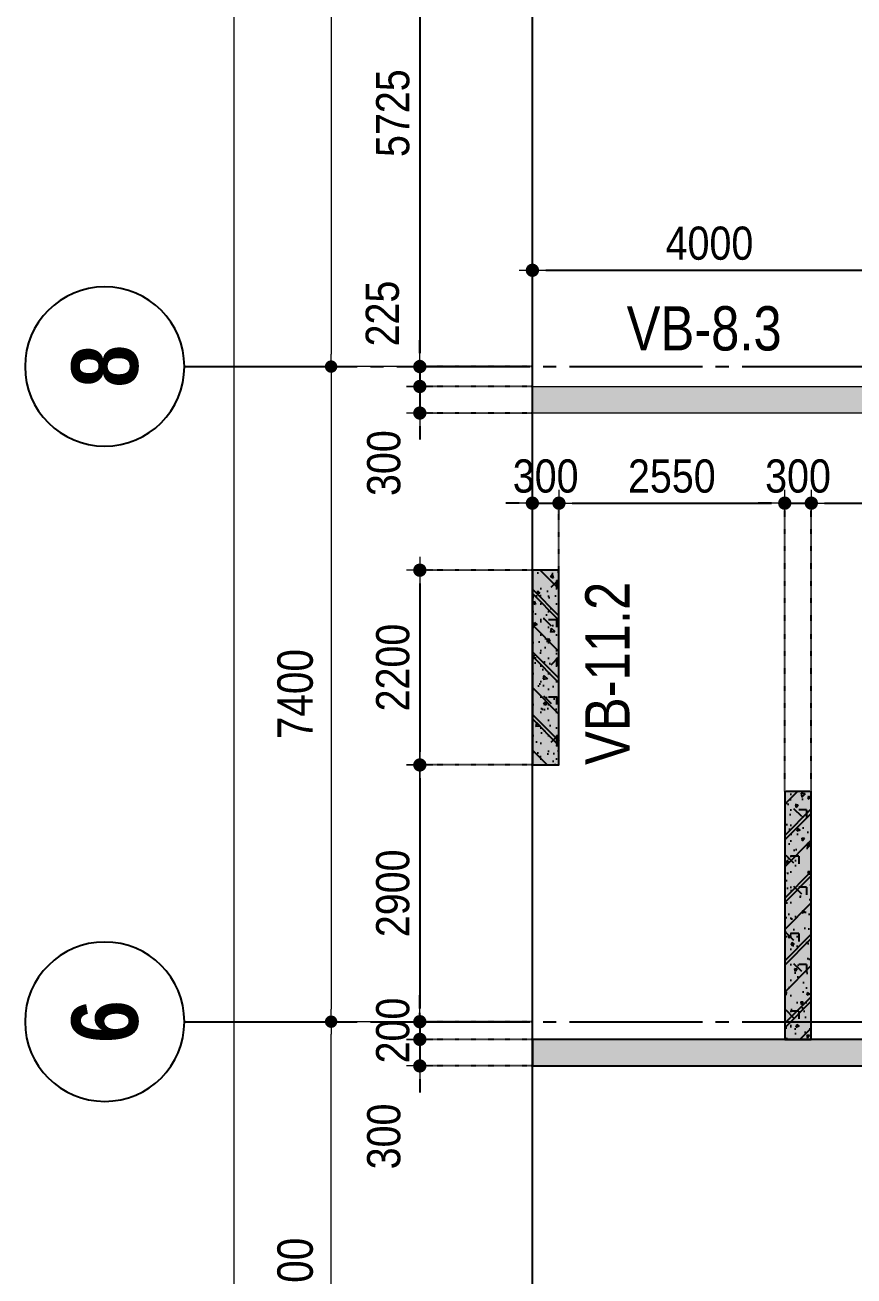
# Model space of a CAD drawing. Header units: millimetres. Extents: x -3973692 to -2843767, y 592734 to 838475.
# Drawn here: x -3077375 to -3068013, y 697358 to 711489 of the extents above; entities that cross this region are included whole.
import ezdxf
from ezdxf.enums import TextEntityAlignment as Align

# ---------------------------------------------------------------- set-up
doc = ezdxf.new("R2010")
doc.units = ezdxf.units.MM
doc.header["$MEASUREMENT"] = 0
doc.header["$PDMODE"] = 3
doc.header["$PDSIZE"] = -20
for name, pattern in [('CHG_XX_Luoi truc-Block B$0$MB_Luoi truc-150-TWB$0$Center101', [13, 10, -1, 1, -1]), ('DIVIDE2', [15.87499999999999, 6.349999999999998, -3.174999999999998, 0, -3.174999999999998, 0, -3.174999999999998]), ('HIDDEN5', [2.8375, 1.25, -1.5875])]:
    doc.linetypes.add(name, pattern=pattern)
doc.layers.get('0').update_dxf_attribs({"lineweight": 9})
doc.layers.get('Defpoints').update_dxf_attribs({"color": 10, "lineweight": 0})
for name, color, linetype, lineweight in [("'S_General_Dim_1", 1, 'Continuous', 18), ("'S_General_Divide_3 Intermediate", 3, 'DIVIDE2', 40), ('CHG_XX_Cot_Block B-T4-7$0$Ap0302_PC', 150, 'Continuous', 9), ('CHG_XX_Cot_Block B-T4-7$0$DBAO', 3, 'Continuous', 13), ('CHG_XX_Luoi truc-Block B$0$Dim 200', 1, 'Continuous', 5), ('TEXT', 7, 'Continuous', 15)]:
    doc.layers.add(name, color=color, linetype=linetype, lineweight=lineweight)
for name, color, linetype in [('CHG_XX_Cot_Block B-T4-7$0$mb_cot tang 4-8 twb$0$Concrete Hatch', 218, 'Continuous'), ('CHG_XX_Cot_Block B-T4-7$0$mb_cot tang 4-8 twb$0$Concrete Line', 6, 'Continuous'), ('CHG_XX_Cot_Block B-T4-7$0$mb_cot tang 4-8 twb$0$Concrete Solid', 216, 'Continuous'), ('CHG_XX_Cot_Block B-T4-7$0$mb_cot tang 9-13 twb$0$Concrete Hatch', 218, 'Continuous'), ('CHG_XX_Cot_Block B-T4-7$0$mb_cot tang 9-13 twb$0$Concrete Line', 6, 'Continuous'), ('CHG_XX_Cot_Block B-T4-7$0$mb_cot tang 9-13 twb$0$Concrete Solid', 216, 'Continuous'), ('CHG_XX_Luoi truc-Block B$0$MB_Luoi truc-150-TWB$0$Grid', 34, 'Continuous'), ('CHG_XX_Luoi truc-Block B$0$MB_Luoi truc-150-TWB$0$Grid Line', 251, 'CHG_XX_Luoi truc-Block B$0$MB_Luoi truc-150-TWB$0$Center101'), ('dim', 1, 'Continuous')]:
    doc.layers.add(name, color=color, linetype=linetype)
doc.styles.add('arial', font='arial.ttf', dxfattribs={"width": 0.85})
doc.styles.add('CHG_XX_Luoi truc-Block B$0$MB_Luoi truc-150-TWB$0$Grid A-F$0$VNI-HelveCB', font='')
doc.styles.add('CHG_XX_Luoi truc-Block B$0$Star-HelCon', font='')
doc.styles.add('TTP-HelCon', font='')
doc.styles.get('CHG_XX_Luoi truc-Block B$0$MB_Luoi truc-150-TWB$0$Grid A-F$0$VNI-HelveCB').set_extended_font_data('VNI-Helve-Condense', bold=True)
doc.styles.get('CHG_XX_Luoi truc-Block B$0$Star-HelCon').set_extended_font_data('VNI-Helve-Condense')
doc.styles.get('TTP-HelCon').set_extended_font_data('VNI-Helve-Condense')
doc.dimstyles.new('150', dxfattribs={"dimscale": 150, "dimtxt": 2.5, "dimasz": 1, "dimexe": 0, "dimexo": 0, "dimgap": 0.75, "dimtad": 1, "dimdec": 0, "dimzin": 9, "dimdsep": 46, "dimtxsty": 'arial', "dimblk1": 'DIMDOT', "dimblk2": 'DIMDOT', "dimsah": 1, "dimcen": 2, "dimdle": 3, "dimclre": 8, "dimclrt": 2, "dimadec": 0, "dimazin": 0, "dimtfac": 1, "dimtdec": 0, "dimtix": 1, "dimtmove": 2, "dimatfit": 3, "dimldrblk": 'DIMPIJL', "dimfxl": 1, "dimtvp": 1.8, "dimtolj": 1, "dimtzin": 0, "dimarcsym": 0})
doc.dimstyles.new('CHG_XX_Luoi truc-Block B$0$Dim 200', dxfattribs={"dimscale": 200, "dimtxt": 2, "dimasz": 0.7, "dimexe": 1, "dimexo": 1, "dimgap": 1, "dimtad": 1, "dimdec": 0, "dimzin": 12, "dimdsep": 46, "dimtxsty": 'CHG_XX_Luoi truc-Block B$0$Star-HelCon', "dimblk": 'CHG_XX_Luoi truc-Block B$0$_Dot', "dimcen": 1, "dimclrd": 256, "dimclre": 256, "dimclrt": 3, "dimadec": 0, "dimazin": 0, "dimtfac": 1, "dimtdec": 0, "dimtix": 1, "dimtmove": 2, "dimatfit": 3, "dimldrblk": 'CHG_XX_Luoi truc-Block B$0$HTT Arrow 30', "dimfxl": 1, "dimtolj": 1, "dimtzin": 0, "dimarcsym": 0})

# ---------------------------------------------------------------- blocks, each defined once
blk = doc.blocks.new('*U3043')
at = {"layer": 'CHG_XX_Luoi truc-Block B$0$MB_Luoi truc-150-TWB$0$Grid', "lineweight": -2}
blk.add_line((0, -3), (0, 0), dxfattribs=at)
blk.add_circle((0, -9), 6, dxfattribs=at)
at = {"layer": 'CHG_XX_Luoi truc-Block B$0$MB_Luoi truc-150-TWB$0$Grid Line'}
blk.add_line((0, 0), (0, 189), dxfattribs=at)
at = {"layer": 'CHG_XX_Luoi truc-Block B$0$MB_Luoi truc-150-TWB$0$Grid', "lineweight": -2, "style": 'CHG_XX_Luoi truc-Block B$0$MB_Luoi truc-150-TWB$0$Grid A-F$0$VNI-HelveCB'}
for tag, p in [('GRIDSUB', (0, 198)), ('GRID', (0, -9))]:
    blk.add_attdef(tag, text='', height=5, dxfattribs=at).set_placement(p, align=Align.MIDDLE)
blk = doc.blocks.new('CHG_XX_Luoi truc-Block B$0$_Dot')
at = {"color": 0, "linetype": 'ByBlock', "lineweight": -2}
blk.add_line((-0.5, 0), (-1, 0), dxfattribs=at)
at = {"color": 0, "linetype": 'ByBlock', "const_width": 0.5}
blk.add_lwpolyline([(-0.25, 0, 1), (0.25, 0, 1)], format="xyb", close=True, dxfattribs=at)
blk = doc.blocks.new('*D3056')
at = {"layer": 'CHG_XX_Luoi truc-Block B$0$Dim 200', "lineweight": -2, "transparency": 16777216}
for p, q in [((8025584.807259982, 1080348.634998515), (8023615.11232847, 1080348.634998515)), ((8023815.11232847, 1080208.634998515), (8023815.11232847, 1071388.634998515)), ((8025464.087942476, 1071248.634998515), (8023615.11232847, 1071248.634998515))]:
    blk.add_line(p, q, dxfattribs=at)
at = {"layer": 'Defpoints', "color": 0, "transparency": 16777216}
for p in [(8025784.807259982, 1080348.634998515), (8023815.11232847, 1071248.634998515), (8025664.087942476, 1071248.634998515)]:
    blk.add_point(p, dxfattribs=at)
at = {"layer": 'CHG_XX_Luoi truc-Block B$0$Dim 200', "lineweight": -2, "transparency": 16777216, "xscale": 140, "yscale": 140, "zscale": 140}
for p, rotation in [((8023815.11232847, 1080348.634998515), 90), ((8023815.11232847, 1071248.634998515), 270)]:
    blk.add_blockref('CHG_XX_Luoi truc-Block B$0$_Dot', p, dxfattribs=dict(at, rotation=rotation))
at = {"layer": 'CHG_XX_Luoi truc-Block B$0$Dim 200', "color": 3, "transparency": 16777216, "insert": (8023410.845661803, 1075798.634998517), "char_height": 400, "attachment_point": 5, "rotation": 90, "style": 'CHG_XX_Luoi truc-Block B$0$Star-HelCon'}
blk.add_mtext('\\A1;9100', dxfattribs=at)
blk = doc.blocks.new('CHG_XX_Luoi truc-Block B$0$HTT Arrow 30')
blk.add_hatch(color=256).paths.add_polyline_path([(-2.5, 0.3750000000000002), (-2.5, -0.3749999999999998), (0, 0)])
at = {"color": 0, "linetype": 'ByBlock', "lineweight": -2}
for p, q in [((0, 0), (-2.5, 0.3750000000000002)), ((-2.5, -0.3749999999999998), (-2.5, 0.3750000000000002)), ((0, 0), (-2.5, -0.3749999999999998))]:
    blk.add_line(p, q, dxfattribs=at)
blk = doc.blocks.new('*D3057')
at = {"layer": 'CHG_XX_Luoi truc-Block B$0$Dim 200', "lineweight": -2, "transparency": 16777216}
for p, q in [((8025464.087942476, 1071248.634998515), (8023615.11232847, 1071248.634998515)), ((8023815.11232847, 1071108.634998515), (8023815.11232847, 1063988.634998515)), ((8025464.087942476, 1063848.634998515), (8023615.11232847, 1063848.634998515))]:
    blk.add_line(p, q, dxfattribs=at)
at = {"layer": 'Defpoints', "color": 0, "transparency": 16777216}
for p in [(8025664.087942476, 1071248.634998515), (8023815.11232847, 1063848.634998515), (8025664.087942476, 1063848.634998515)]:
    blk.add_point(p, dxfattribs=at)
at = {"layer": 'CHG_XX_Luoi truc-Block B$0$Dim 200', "lineweight": -2, "transparency": 16777216, "xscale": 140, "yscale": 140, "zscale": 140}
for p, rotation in [((8023815.11232847, 1071248.634998515), 90), ((8023815.11232847, 1063848.634998515), 270)]:
    blk.add_blockref('CHG_XX_Luoi truc-Block B$0$_Dot', p, dxfattribs=dict(at, rotation=rotation))
at = {"layer": 'CHG_XX_Luoi truc-Block B$0$Dim 200', "color": 3, "transparency": 16777216, "insert": (8023410.845661803, 1067548.634998517), "char_height": 400, "attachment_point": 5, "rotation": 90, "style": 'CHG_XX_Luoi truc-Block B$0$Star-HelCon'}
blk.add_mtext('\\A1;7400', dxfattribs=at)
blk = doc.blocks.new('*D3045')
at = {"layer": 'CHG_XX_Luoi truc-Block B$0$Dim 200', "lineweight": -2, "transparency": 16777216}
for p, q in [((8024551.736513704, 1125848.634998515), (8022515.368761293, 1125848.634998515)), ((8022715.368761293, 1125708.634998515), (8022715.368761293, 1047588.634998515)), ((8023790.975346348, 1047448.634998515), (8022515.368761293, 1047448.634998515))]:
    blk.add_line(p, q, dxfattribs=at)
at = {"layer": 'Defpoints', "color": 0, "transparency": 16777216}
for p in [(8024751.736513704, 1125848.634998515), (8022715.368761293, 1047448.634998515), (8023990.975346348, 1047448.634998515)]:
    blk.add_point(p, dxfattribs=at)
at = {"layer": 'CHG_XX_Luoi truc-Block B$0$Dim 200', "lineweight": -2, "transparency": 16777216, "xscale": 140, "yscale": 140, "zscale": 140}
for p, rotation in [((8022715.368761293, 1125848.634998515), 90), ((8022715.368761293, 1047448.634998515), 270)]:
    blk.add_blockref('CHG_XX_Luoi truc-Block B$0$_Dot', p, dxfattribs=dict(at, rotation=rotation))
at = {"layer": 'CHG_XX_Luoi truc-Block B$0$Dim 200', "color": 3, "transparency": 16777216, "insert": (8022311.102094626, 1086648.634998517), "char_height": 400, "attachment_point": 5, "rotation": 90, "style": 'CHG_XX_Luoi truc-Block B$0$Star-HelCon'}
blk.add_mtext('\\A1;78400', dxfattribs=at)
blk = doc.blocks.new('*D3046')
at = {"layer": 'CHG_XX_Luoi truc-Block B$0$Dim 200', "lineweight": -2, "transparency": 16777216}
for p, q in [((8025264.087942476, 1063848.634998515), (8023615.11232847, 1063848.634998515)), ((8023815.11232847, 1058088.635013878), (8023815.11232847, 1063708.634998515)), ((8025167.151533232, 1057948.635013878), (8023615.11232847, 1057948.635013878))]:
    blk.add_line(p, q, dxfattribs=at)
at = {"layer": 'Defpoints', "color": 0, "transparency": 16777216}
for p in [(8023815.11232847, 1063848.634998515), (8025464.087942476, 1063848.634998515), (8025367.151533232, 1057948.635013878)]:
    blk.add_point(p, dxfattribs=at)
at = {"layer": 'CHG_XX_Luoi truc-Block B$0$Dim 200', "lineweight": -2, "transparency": 16777216, "xscale": 140, "yscale": 140, "zscale": 140}
for p, rotation in [((8023815.11232847, 1063848.634998515), 90), ((8023815.11232847, 1057948.635013878), 270)]:
    blk.add_blockref('CHG_XX_Luoi truc-Block B$0$_Dot', p, dxfattribs=dict(at, rotation=rotation))
at = {"layer": 'CHG_XX_Luoi truc-Block B$0$Dim 200', "color": 3, "transparency": 16777216, "insert": (8023410.845661803, 1060898.635006198), "char_height": 400, "attachment_point": 5, "rotation": 90, "style": 'CHG_XX_Luoi truc-Block B$0$Star-HelCon'}
blk.add_mtext('\\A1;5900', dxfattribs=at)
blk = doc.blocks.new('*U3117')
at = {"layer": 'CHG_XX_Cot_Block B-T4-7$0$mb_cot tang 9-13 twb$0$Concrete Hatch'}
h = blk.add_hatch(dxfattribs=at)
h.set_pattern_fill('CONCRETE', color=256, scale=50, style=0, pattern_type=2)
h.set_pattern_definition([(45, (-6900, -49.99999999999986), (-176.7766952966369, 176.7766952966369), []), (45, (-6900, 1.4210854715202e-13), (-353.5533905932737, 353.5533905932738), []), (49.99999999999999, (-6900, -49.99999999999986), (358.6300913003767, -31.37606749129755), [37.5, -412.5]), (355, (-6900, -49.99999999999986), (-69.3756668065, 376.0960668500059), [30, -330]), (100.4514, (-6870.11416, -52.61466999999985), (289.2546908570108, 344.7197710304768), [31.870095, -350.571056]), (46.18420000000001, (-6900, 50.00000000000014), (533.6205243128222, -82.75950716450905), [56.25, -618.75]), (96.6356, (-6855.5316275, 43.10334650000013), (467.3313527743517, 487.0589354502209), [47.805144, -525.8565]), (351.1842, (-6900, 50.00000000000014), (467.3309725668136, 487.0593004626623), [45, -495]), (21, (-6850, 25.00000000000014), (298.4535260592309, -201.3094453326694), [37.5, -412.5]), (326.0000000000001, (-6850, 25.00000000000014), (121.6576659607909, 362.5750225234265), [30, -330]), (71.4514, (-6825.1288835, 8.224197000000146), (420.111314290745, 161.2652483549762), [31.870095, -350.571056]), (37.50000000000001, (-6900, -49.99999999999986), (6.079927658645334, 166.4469269156558), [0, -326, 0, -335, 0, -331.25]), (7.499999999999999, (-6900, -49.99999999999986), (131.5347687210743, 197.2058559411801), [0, -191, 0, -318.5, 0, -126.25]), (327.5, (-7011.5, -49.99999999999986), (266.9112180862045, -11.2774358671899), [0, -125, 0, -390, 0, -517.5]), (317.5, (-7061.5, -49.99999999999986), (291.5930846711931, 50.05249116615882), [0, -162.5, 0, -259, 0, -367.5]), (0, (-6725, 125.0000000000001), (0, 875), [87.5, -787.5]), (0, (-6462.5, 300.0000000000001), (0, 875), [87.5, -787.5]), (0, (-6637.5, 650.0000000000001), (0, 875), [87.5, -350, 87.5, -350]), (90, (-6725, 125.0000000000001), (-875, 5.35782974626967e-14), [87.5, -787.5]), (90, (-6637.5, 650.0000000000001), (-875, 5.35782974626967e-14), [87.5, -787.5]), (90, (-6375, 300.0000000000001), (-875, 5.35782974626967e-14), [87.5, -787.5]), (90, (-6200, 562.5000000000001), (-875, 5.35782974626967e-14), [87.5, -787.5]), (135, (-6637.5, 125.0000000000001), (-875.016357447105, 8.881784197001252e-14), [123.76, -1113.7]), (135, (-6550, 650.0000000000001), (-875.016357447105, 8.881784197001252e-14), [123.76, -1113.7]), (45, (-6462.5, 300.0000000000001), (8.881784197001252e-14, 875.016357447105), [123.76, -247.485, 123.76, -742.455]), (0, (-7075, -49.99999999999986), (87.5, 87.5), [-175, 0])])
h.paths.add_polyline_path([(-8650, 150), (-8650, -149.9999999999999), (1800, -150), (1800, 150)])
at = {"layer": 'CHG_XX_Cot_Block B-T4-7$0$mb_cot tang 9-13 twb$0$Concrete Solid'}
blk.add_hatch(color=256, dxfattribs=at).paths.add_polyline_path([(-8650, 150), (-8650, -149.9999999999999), (1800, -150), (1800, 150)])
at = {"layer": 'CHG_XX_Cot_Block B-T4-7$0$mb_cot tang 9-13 twb$0$Concrete Line'}
blk.add_lwpolyline([(-8650, 150), (-8650, -149.9999999999999), (1800, -150), (1800, 150)], close=True, dxfattribs=at)
blk = doc.blocks.new('*U3119')
at = {"layer": 'CHG_XX_Cot_Block B-T4-7$0$mb_cot tang 9-13 twb$0$Concrete Hatch'}
h = blk.add_hatch(dxfattribs=at)
h.set_pattern_fill('CONCRETE', color=256, scale=50, style=0, pattern_type=2)
h.set_pattern_definition([(45, (-250, 2450.000000000058), (-176.7766952966369, 176.7766952966369), []), (45, (-250, 2500.000000000058), (-353.5533905932737, 353.5533905932738), []), (49.99999999999999, (-250, 2450.000000000058), (358.6300913003767, -31.37606749129755), [37.5, -412.5]), (355, (-250, 2450.000000000058), (-69.3756668065, 376.0960668500059), [30, -330]), (100.4514, (-220.11416, 2447.385330000058), (289.2546908570108, 344.7197710304768), [31.870095, -350.571056]), (46.18420000000001, (-250, 2550.000000000058), (533.6205243128222, -82.75950716450905), [56.25, -618.75]), (96.6356, (-205.5316275, 2543.103346500058), (467.3313527743517, 487.0589354502209), [47.805144, -525.8565]), (351.1842, (-250, 2550.000000000058), (467.3309725668136, 487.0593004626623), [45, -495]), (21, (-200, 2525.000000000058), (298.4535260592309, -201.3094453326694), [37.5, -412.5]), (326.0000000000001, (-200, 2525.000000000058), (121.6576659607909, 362.5750225234265), [30, -330]), (71.4514, (-175.1288835, 2508.224197000058), (420.111314290745, 161.2652483549762), [31.870095, -350.571056]), (37.50000000000001, (-250, 2450.000000000058), (6.079927658645334, 166.4469269156558), [0, -326, 0, -335, 0, -331.25]), (7.499999999999999, (-250, 2450.000000000058), (131.5347687210743, 197.2058559411801), [0, -191, 0, -318.5, 0, -126.25]), (327.5, (-361.5, 2450.000000000058), (266.9112180862045, -11.2774358671899), [0, -125, 0, -390, 0, -517.5]), (317.5, (-411.5, 2450.000000000058), (291.5930846711931, 50.05249116615882), [0, -162.5, 0, -259, 0, -367.5]), (0, (-75, 2625.000000000058), (0, 875), [87.5, -787.5]), (0, (187.5, 2800.000000000058), (0, 875), [87.5, -787.5]), (0, (12.5, 3150.000000000058), (0, 875), [87.5, -350, 87.5, -350]), (90, (-75, 2625.000000000058), (-875, 5.35782974626967e-14), [87.5, -787.5]), (90, (12.5, 3150.000000000058), (-875, 5.35782974626967e-14), [87.5, -787.5]), (90, (275, 2800.000000000058), (-875, 5.35782974626967e-14), [87.5, -787.5]), (90, (450, 3062.500000000058), (-875, 5.35782974626967e-14), [87.5, -787.5]), (135, (12.5, 2625.000000000058), (-875.016357447105, 8.881784197001252e-14), [123.76, -1113.7]), (135, (100, 3150.000000000058), (-875.016357447105, 8.881784197001252e-14), [123.76, -1113.7]), (45, (187.5, 2800.000000000058), (8.881784197001252e-14, 875.016357447105), [123.76, -247.485, 123.76, -742.455]), (0, (-425, 2450.000000000058), (87.5, 87.5), [-175, 0])])
h.paths.add_polyline_path([(-250, 2650.000000000058), (-250, -149.9999999999999), (50, -150), (50, 2650.000000000058)])
at = {"layer": 'CHG_XX_Cot_Block B-T4-7$0$mb_cot tang 9-13 twb$0$Concrete Solid'}
blk.add_hatch(color=256, dxfattribs=at).paths.add_polyline_path([(-250, 2650.000000000058), (-250, -149.9999999999999), (50, -150), (50, 2650.000000000058)])
at = {"layer": 'CHG_XX_Cot_Block B-T4-7$0$mb_cot tang 9-13 twb$0$Concrete Line'}
blk.add_lwpolyline([(-250, 2650.000000000058), (-250, -149.9999999999999), (50, -150), (50, 2650.000000000058)], close=True, dxfattribs=at)
blk = doc.blocks.new('*U3116')
at = {"layer": 'CHG_XX_Cot_Block B-T4-7$0$mb_cot tang 4-8 twb$0$Concrete Hatch'}
h = blk.add_hatch(dxfattribs=at)
h.set_pattern_fill('CONCRETE', color=256, scale=50, style=0, pattern_type=2)
h.set_pattern_definition([(45, (650, 50.00000000000007), (-176.7766952966369, 176.7766952966369), []), (45, (650, 100.0000000000001), (-353.5533905932737, 353.5533905932738), []), (49.99999999999999, (650, 50.00000000000007), (358.6300913003767, -31.37606749129755), [37.5, -412.5]), (355, (650, 50.00000000000007), (-69.3756668065, 376.0960668500059), [30, -330]), (100.4514, (679.8858399999999, 47.38533000000008), (289.2546908570108, 344.7197710304768), [31.870095, -350.571056]), (46.18420000000002, (650, 150.0000000000001), (533.6205243128222, -82.75950716450905), [56.24999999999996, -618.7499999999994]), (96.6356, (694.4683725, 143.1033465), (467.3313527743517, 487.0589354502209), [47.805144, -525.8565]), (351.1842, (650, 150.0000000000001), (467.3309725668136, 487.0593004626623), [45, -495]), (21, (700, 125.0000000000001), (298.4535260592309, -201.3094453326694), [37.5, -412.5]), (326.0000000000001, (700, 125.0000000000001), (121.6576659607909, 362.5750225234265), [30, -330]), (71.4514, (724.8711165, 108.2241970000001), (420.111314290745, 161.2652483549762), [31.870095, -350.571056]), (37.50000000000001, (650, 50.00000000000007), (6.079927658645334, 166.4469269156558), [0, -326, 0, -335, 0, -331.25]), (7.499999999999999, (650, 50.00000000000007), (131.5347687210743, 197.2058559411801), [0, -191, 0, -318.5, 0, -126.25]), (327.5, (538.5, 50.00000000000007), (266.9112180862045, -11.2774358671899), [0, -125, 0, -390, 0, -517.5]), (317.5, (488.5, 50.00000000000007), (291.5930846711931, 50.05249116615882), [0, -162.5, 0, -259, 0, -367.5]), (0, (825, 225.0000000000001), (0, 875), [87.5, -787.5]), (0, (1087.5, 400.0000000000001), (0, 875), [87.5, -787.5]), (0, (912.5, 750), (0, 875), [87.5, -350, 87.5, -350]), (90, (825, 225.0000000000001), (-875, 5.35782974626967e-14), [87.5, -787.5]), (90, (912.5, 750), (-875, 5.35782974626967e-14), [87.5, -787.5]), (90, (1175, 400.0000000000001), (-875, 5.35782974626967e-14), [87.5, -787.5]), (90, (1350, 662.5), (-875, 5.35782974626967e-14), [87.5, -787.5]), (135, (912.5, 225.0000000000001), (-875.016357447105, 8.881784197001252e-14), [123.76, -1113.7]), (135, (1000, 750), (-875.016357447105, 8.881784197001252e-14), [123.76, -1113.7]), (45, (1087.5, 400.0000000000001), (8.881784197001252e-14, 875.016357447105), [123.76, -247.485, 123.76, -742.455]), (0, (475, 50.00000000000007), (87.5, 87.5), [-175, 0])])
h.paths.add_polyline_path([(-750, 200), (-750, -99.99999999999993), (1450, -100), (1450, 200)])
at = {"layer": 'CHG_XX_Cot_Block B-T4-7$0$mb_cot tang 4-8 twb$0$Concrete Solid'}
blk.add_hatch(color=256, dxfattribs=at).paths.add_polyline_path([(-750, 200), (-750, -99.99999999999993), (1450, -100), (1450, 200)])
at = {"layer": 'CHG_XX_Cot_Block B-T4-7$0$mb_cot tang 4-8 twb$0$Concrete Line'}
blk.add_lwpolyline([(-750, 200), (-750, -99.99999999999993), (1450, -100), (1450, 200)], close=True, dxfattribs=at)
blk = doc.blocks.new('CHG_XX_Cot_Block B-T4-7$0$Block A_C10450x300')
at = {"layer": 'CHG_XX_Cot_Block B-T4-7$0$Ap0302_PC', "true_color": 0x139b48}
h = blk.add_hatch(color=114, dxfattribs=at)
h.dxf.hatch_style = 1
h.paths.add_polyline_path([(6450, 0), (6450, -300), (10450, -300), (10450, 0)])
h.paths.add_polyline_path([(3999.999999735694, -300), (3999.999999735694, 0), (0, 0), (0, -300)])
at = {"layer": 'CHG_XX_Cot_Block B-T4-7$0$Ap0302_PC'}
for points in [[(-2.643064362928271e-07, 2.91038304567337e-11), (3999.999999735694, 2.91038304567337e-11), (3999.999999735694, -299.9999999999709), (-2.643064362928271e-07, -299.9999999999709)], [(6450, 0), (10450, 0), (10450, -300), (6450, -300)]]:
    blk.add_lwpolyline(points, close=True, dxfattribs=at)
blk = doc.blocks.new('b')
at = {"layer": 'TEXT', "color": 3, "style": 'TTP-HelCon'}
blk.add_text('VB-8.3', height=500, dxfattribs=at).set_placement((-21635.42211466748, -54418.05205392302))
blk.add_text('VB-11.2', height=500, rotation=90, dxfattribs=at).set_placement((-21602.84100012342, -59100))
blk = doc.blocks.new('DIMDOT')
for p, q in [((0, -1), (0, 1)), ((1, 0), (-1, 0))]:
    blk.add_line(p, q)
at = {"const_width": 0.5}
blk.add_lwpolyline([(-0.25, 0, 1), (0.25, 0, 1)], format="xyb", close=True, dxfattribs=at)
blk = doc.blocks.new('*D924')
at = {"layer": "'S_General_Dim_1", "color": 8, "linetype": 'HIDDEN5', "lineweight": -2, "transparency": 16777216}
for p, q in [((-3071645.198556935, 713356.0114495863), (-3072916.355607349, 713356.0114495863)), ((-3071645.198556935, 707631.0114495863), (-3072916.355607349, 707631.0114495863))]:
    blk.add_line(p, q, dxfattribs=at)
at = {"layer": "'S_General_Dim_1", "color": 0, "lineweight": -2, "transparency": 16777216}
blk.add_line((-3072916.355607349, 713206.0114495863), (-3072916.355607349, 707781.0114495863), dxfattribs=at)
at = {"layer": 'Defpoints', "color": 0, "transparency": 16777216}
for p in [(-3071645.198556935, 713356.0114495863), (-3072916.355607349, 707631.0114495863), (-3071645.198556935, 707631.0114495863)]:
    blk.add_point(p, dxfattribs=at)
at = {"layer": "'S_General_Dim_1", "color": 0, "lineweight": -2, "transparency": 16777216, "xscale": 150, "yscale": 150, "zscale": 150}
for p, rotation in [((-3072916.355607349, 713356.0114495863), 90), ((-3072916.355607349, 707631.0114495863), 270)]:
    blk.add_blockref('DIMDOT', p, dxfattribs=dict(at, rotation=rotation))
at = {"layer": "'S_General_Dim_1", "color": 2, "transparency": 16777216, "insert": (-3073220.320477745, 710493.5114495871), "char_height": 375, "attachment_point": 5, "rotation": 90, "style": 'arial'}
blk.add_mtext('\\A1;5725', dxfattribs=at)
blk = doc.blocks.new('DIMPIJL')
at = {"linetype": 'ByBlock'}
blk.add_solid([(-2.5, 0.4166666666666686), (-2.5, -0.4166666666666686), (0, 0)], dxfattribs=at)
blk = doc.blocks.new('*D925')
at = {"layer": "'S_General_Dim_1", "color": 0, "lineweight": -2, "transparency": 16777216}
for p, q in [((-3072916.355607356, 707781.0114495863), (-3072916.355607356, 707931.0114495863)), ((-3072916.355607356, 707631.0114495863), (-3072916.355607356, 707406.0114495864)), ((-3072916.355607356, 707256.0114495864), (-3072916.355607356, 707106.0114495864))]:
    blk.add_line(p, q, dxfattribs=at)
at = {"layer": "'S_General_Dim_1", "color": 8, "linetype": 'HIDDEN5', "lineweight": -2, "transparency": 16777216}
for p, q in [((-3071645.198556935, 707631.0114495863), (-3072916.355607356, 707631.0114495863)), ((-3071645.198556935, 707406.0114495864), (-3072916.355607356, 707406.0114495864))]:
    blk.add_line(p, q, dxfattribs=at)
at = {"layer": 'Defpoints', "color": 0, "transparency": 16777216}
for p in [(-3071645.198556935, 707631.0114495863), (-3072916.355607356, 707406.0114495864), (-3071645.198556935, 707406.0114495864)]:
    blk.add_point(p, dxfattribs=at)
at = {"layer": "'S_General_Dim_1", "color": 0, "lineweight": -2, "transparency": 16777216, "xscale": 150, "yscale": 150, "zscale": 150}
for p, rotation in [((-3072916.355607356, 707631.0114495863), 270), ((-3072916.355607356, 707406.0114495864), 90)]:
    blk.add_blockref('DIMDOT', p, dxfattribs=dict(at, rotation=rotation))
at = {"layer": "'S_General_Dim_1", "color": 2, "transparency": 16777216, "insert": (-3073337.595071999, 708230.1521707968), "char_height": 375, "attachment_point": 5, "rotation": 90, "style": 'arial'}
blk.add_mtext('\\A1;225', dxfattribs=at)
blk = doc.blocks.new('*D926')
at = {"layer": "'S_General_Dim_1", "color": 0, "lineweight": -2, "transparency": 16777216}
for p, q in [((-3072916.355607354, 707556.0114495864), (-3072916.355607354, 707706.0114495864)), ((-3072916.355607354, 707406.0114495864), (-3072916.355607354, 707106.0114495864)), ((-3072916.355607354, 706956.0114495864), (-3072916.355607354, 706806.0114495864))]:
    blk.add_line(p, q, dxfattribs=at)
at = {"layer": "'S_General_Dim_1", "color": 8, "linetype": 'HIDDEN5', "lineweight": -2, "transparency": 16777216}
for p, q in [((-3071645.198556935, 707406.0114495864), (-3072916.355607354, 707406.0114495864)), ((-3071645.198556935, 707106.0114495864), (-3072916.355607354, 707106.0114495864))]:
    blk.add_line(p, q, dxfattribs=at)
at = {"layer": 'Defpoints', "color": 0, "transparency": 16777216}
for p in [(-3071645.198556935, 707406.0114495864), (-3072916.355607354, 707106.0114495864), (-3071645.198556935, 707106.0114495864)]:
    blk.add_point(p, dxfattribs=at)
at = {"layer": "'S_General_Dim_1", "color": 0, "lineweight": -2, "transparency": 16777216, "xscale": 150, "yscale": 150, "zscale": 150}
for p, rotation in [((-3072916.355607354, 707406.0114495864), 270), ((-3072916.355607354, 707106.0114495864), 90)]:
    blk.add_blockref('DIMDOT', p, dxfattribs=dict(at, rotation=rotation))
at = {"layer": "'S_General_Dim_1", "color": 2, "transparency": 16777216, "insert": (-3073321.812633259, 706540.3789307761), "char_height": 375, "attachment_point": 5, "rotation": 90, "style": 'arial'}
blk.add_mtext('\\A1;300', dxfattribs=at)
blk = doc.blocks.new('*D927')
at = {"layer": "'S_General_Dim_1", "color": 8, "linetype": 'HIDDEN5', "lineweight": -2, "transparency": 16777216}
for p, q in [((-3071645.198556935, 705331.0114495864), (-3072916.355607356, 705331.0114495864)), ((-3071645.198556935, 703131.0114495864), (-3072916.355607356, 703131.0114495864))]:
    blk.add_line(p, q, dxfattribs=at)
at = {"layer": "'S_General_Dim_1", "color": 0, "lineweight": -2, "transparency": 16777216}
blk.add_line((-3072916.355607356, 705181.0114495864), (-3072916.355607356, 703281.0114495864), dxfattribs=at)
at = {"layer": 'Defpoints', "color": 0, "transparency": 16777216}
for p in [(-3071645.198556935, 705331.0114495864), (-3072916.355607356, 703131.0114495864), (-3071645.198556935, 703131.0114495864)]:
    blk.add_point(p, dxfattribs=at)
at = {"layer": "'S_General_Dim_1", "color": 0, "lineweight": -2, "transparency": 16777216, "xscale": 150, "yscale": 150, "zscale": 150}
for p, rotation in [((-3072916.355607356, 705331.0114495864), 90), ((-3072916.355607356, 703131.0114495864), 270)]:
    blk.add_blockref('DIMDOT', p, dxfattribs=dict(at, rotation=rotation))
at = {"layer": "'S_General_Dim_1", "color": 2, "transparency": 16777216, "insert": (-3073220.320477751, 704231.0114495872), "char_height": 375, "attachment_point": 5, "rotation": 90, "style": 'arial'}
blk.add_mtext('\\A1;2200', dxfattribs=at)
blk = doc.blocks.new('*D928')
at = {"layer": "'S_General_Dim_1", "color": 8, "linetype": 'HIDDEN5', "lineweight": -2, "transparency": 16777216}
for p, q in [((-3071645.198556935, 703131.0114495864), (-3072916.355607358, 703131.0114495864)), ((-3071645.198556935, 700231.0114495863), (-3072916.355607358, 700231.0114495863))]:
    blk.add_line(p, q, dxfattribs=at)
at = {"layer": "'S_General_Dim_1", "color": 0, "lineweight": -2, "transparency": 16777216}
blk.add_line((-3072916.355607358, 702981.0114495864), (-3072916.355607358, 700381.0114495863), dxfattribs=at)
at = {"layer": 'Defpoints', "color": 0, "transparency": 16777216}
for p in [(-3071645.198556935, 703131.0114495864), (-3072916.355607358, 700231.0114495863), (-3071645.198556935, 700231.0114495863)]:
    blk.add_point(p, dxfattribs=at)
at = {"layer": "'S_General_Dim_1", "color": 0, "lineweight": -2, "transparency": 16777216, "xscale": 150, "yscale": 150, "zscale": 150}
for p, rotation in [((-3072916.355607358, 703131.0114495864), 90), ((-3072916.355607358, 700231.0114495863), 270)]:
    blk.add_blockref('DIMDOT', p, dxfattribs=dict(at, rotation=rotation))
at = {"layer": "'S_General_Dim_1", "color": 2, "transparency": 16777216, "insert": (-3073220.320477753, 701681.0114495871), "char_height": 375, "attachment_point": 5, "rotation": 90, "style": 'arial'}
blk.add_mtext('\\A1;2900', dxfattribs=at)
blk = doc.blocks.new('*D929')
at = {"layer": "'S_General_Dim_1", "color": 0, "lineweight": -2, "transparency": 16777216}
for p, q in [((-3072916.355607362, 700381.0114495863), (-3072916.355607362, 700531.0114495863)), ((-3072916.355607362, 700231.0114495863), (-3072916.355607362, 700031.0114447172)), ((-3072916.355607362, 699881.0114447172), (-3072916.355607362, 699731.0114447172))]:
    blk.add_line(p, q, dxfattribs=at)
at = {"layer": "'S_General_Dim_1", "color": 8, "linetype": 'HIDDEN5', "lineweight": -2, "transparency": 16777216}
for p, q in [((-3071645.198556935, 700231.0114495863), (-3072916.355607362, 700231.0114495863)), ((-3071645.198556934, 700031.0114447172), (-3072916.355607362, 700031.0114447172))]:
    blk.add_line(p, q, dxfattribs=at)
at = {"layer": 'Defpoints', "color": 0, "transparency": 16777216}
for p in [(-3071645.198556935, 700231.0114495863), (-3072916.355607362, 700031.0114447172), (-3071645.198556934, 700031.0114447172)]:
    blk.add_point(p, dxfattribs=at)
at = {"layer": "'S_General_Dim_1", "color": 0, "lineweight": -2, "transparency": 16777216, "xscale": 150, "yscale": 150, "zscale": 150}
for p, rotation in [((-3072916.355607362, 700231.0114495863), 270), ((-3072916.355607362, 700031.0114447172), 90)]:
    blk.add_blockref('DIMDOT', p, dxfattribs=dict(at, rotation=rotation))
at = {"layer": "'S_General_Dim_1", "color": 2, "transparency": 16777216, "insert": (-3073220.320477757, 700131.0114471526), "char_height": 375, "attachment_point": 5, "rotation": 90, "style": 'arial'}
blk.add_mtext('\\A1;200', dxfattribs=at)
blk = doc.blocks.new('*D930')
at = {"layer": "'S_General_Dim_1", "color": 0, "lineweight": -2, "transparency": 16777216}
for p, q in [((-3072916.355607363, 700181.0114447172), (-3072916.355607363, 700331.0114447172)), ((-3072916.355607363, 700031.0114447172), (-3072916.355607363, 699731.0114447172)), ((-3072916.355607363, 699581.0114447172), (-3072916.355607363, 699431.0114447172))]:
    blk.add_line(p, q, dxfattribs=at)
at = {"layer": "'S_General_Dim_1", "color": 8, "linetype": 'HIDDEN5', "lineweight": -2, "transparency": 16777216}
for p, q in [((-3071645.198556934, 700031.0114447172), (-3072916.355607363, 700031.0114447172)), ((-3071645.198556935, 699731.0114447172), (-3072916.355607363, 699731.0114447172))]:
    blk.add_line(p, q, dxfattribs=at)
at = {"layer": 'Defpoints', "color": 0, "transparency": 16777216}
for p in [(-3071645.198556934, 700031.0114447172), (-3072916.355607363, 699731.0114447172), (-3071645.198556935, 699731.0114447172)]:
    blk.add_point(p, dxfattribs=at)
at = {"layer": "'S_General_Dim_1", "color": 0, "lineweight": -2, "transparency": 16777216, "xscale": 150, "yscale": 150, "zscale": 150}
for p, rotation in [((-3072916.355607363, 700031.0114447172), 270), ((-3072916.355607363, 699731.0114447172), 90)]:
    blk.add_blockref('DIMDOT', p, dxfattribs=dict(at, rotation=rotation))
at = {"layer": "'S_General_Dim_1", "color": 2, "transparency": 16777216, "insert": (-3073321.812633269, 698934.7441366046), "char_height": 375, "attachment_point": 5, "rotation": 90, "style": 'arial'}
blk.add_mtext('\\A1;300', dxfattribs=at)
blk = doc.blocks.new('*D899')
at = {"layer": "'S_General_Dim_1", "color": 0, "lineweight": -2, "transparency": 16777216}
for p, q in [((-3071795.198556934, 706088.2659967964), (-3071945.198556934, 706088.2659967964)), ((-3071645.198556934, 706088.2659967964), (-3071345.198556934, 706088.2659967964)), ((-3071195.198556934, 706088.2659967964), (-3071045.198556934, 706088.2659967964))]:
    blk.add_line(p, q, dxfattribs=at)
at = {"layer": "'S_General_Dim_1", "color": 8, "linetype": 'HIDDEN5', "lineweight": -2, "transparency": 16777216}
for p, q in [((-3071645.198556934, 705331.0114495864), (-3071645.198556934, 706088.2659967964)), ((-3071345.198556934, 705331.0114495864), (-3071345.198556934, 706088.2659967964))]:
    blk.add_line(p, q, dxfattribs=at)
at = {"layer": 'Defpoints', "color": 0, "transparency": 16777216}
for p in [(-3071345.198556934, 706088.2659967964), (-3071645.198556934, 705331.0114495864), (-3071345.198556934, 705331.0114495864)]:
    blk.add_point(p, dxfattribs=at)
at = {"layer": "'S_General_Dim_1", "color": 0, "lineweight": -2, "transparency": 16777216, "xscale": 150, "yscale": 150, "zscale": 150}
blk.add_blockref('DIMDOT', (-3071645.198556934, 706088.2659967964), dxfattribs=at)
at = {"layer": "'S_General_Dim_1", "color": 0, "lineweight": -2, "transparency": 16777216, "xscale": 150, "yscale": 150, "zscale": 150, "rotation": 180}
blk.add_blockref('DIMDOT', (-3071345.198556934, 706088.2659967964), dxfattribs=at)
at = {"layer": "'S_General_Dim_1", "color": 2, "transparency": 16777216, "insert": (-3071495.198556934, 706392.358766237), "char_height": 375, "attachment_point": 5, "style": 'arial'}
blk.add_mtext('\\A1;300', dxfattribs=at)
blk = doc.blocks.new('*D900')
at = {"layer": "'S_General_Dim_1", "color": 8, "linetype": 'HIDDEN5', "lineweight": -2, "transparency": 16777216}
for p, q in [((-3071345.198556934, 705331.0114495864), (-3071345.198556934, 706088.2659967964)), ((-3068795.198556937, 702831.0114495866), (-3068795.198556937, 706088.2659967964))]:
    blk.add_line(p, q, dxfattribs=at)
at = {"layer": "'S_General_Dim_1", "color": 0, "lineweight": -2, "transparency": 16777216}
blk.add_line((-3071195.198556934, 706088.2659967964), (-3068945.198556937, 706088.2659967964), dxfattribs=at)
at = {"layer": 'Defpoints', "color": 0, "transparency": 16777216}
for p in [(-3068795.198556937, 706088.2659967964), (-3071345.198556934, 705331.0114495864), (-3068795.198556937, 702831.0114495866)]:
    blk.add_point(p, dxfattribs=at)
at = {"layer": "'S_General_Dim_1", "color": 0, "lineweight": -2, "transparency": 16777216, "xscale": 150, "yscale": 150, "zscale": 150, "rotation": 180}
blk.add_blockref('DIMDOT', (-3071345.198556934, 706088.2659967964), dxfattribs=at)
at = {"layer": "'S_General_Dim_1", "color": 0, "lineweight": -2, "transparency": 16777216, "xscale": 150, "yscale": 150, "zscale": 150}
blk.add_blockref('DIMDOT', (-3068795.198556937, 706088.2659967964), dxfattribs=at)
at = {"layer": "'S_General_Dim_1", "color": 2, "transparency": 16777216, "insert": (-3070070.198556935, 706392.230867192), "char_height": 375, "attachment_point": 5, "style": 'arial'}
blk.add_mtext('\\A1;2550', dxfattribs=at)
blk = doc.blocks.new('*D901')
at = {"layer": "'S_General_Dim_1", "color": 0, "lineweight": -2, "transparency": 16777216}
for p, q in [((-3068945.198556937, 706088.2659967964), (-3069095.198556937, 706088.2659967964)), ((-3068795.198556937, 706088.2659967964), (-3068495.198556937, 706088.2659967964)), ((-3068345.198556937, 706088.2659967964), (-3068195.198556937, 706088.2659967964))]:
    blk.add_line(p, q, dxfattribs=at)
at = {"layer": "'S_General_Dim_1", "color": 8, "linetype": 'HIDDEN5', "lineweight": -2, "transparency": 16777216}
for p, q in [((-3068795.198556937, 702831.0114495866), (-3068795.198556937, 706088.2659967964)), ((-3068495.198556937, 702831.0114495866), (-3068495.198556937, 706088.2659967964))]:
    blk.add_line(p, q, dxfattribs=at)
at = {"layer": 'Defpoints', "color": 0, "transparency": 16777216}
for p in [(-3068495.198556937, 706088.2659967964), (-3068795.198556937, 702831.0114495866), (-3068495.198556937, 702831.0114495866)]:
    blk.add_point(p, dxfattribs=at)
at = {"layer": "'S_General_Dim_1", "color": 0, "lineweight": -2, "transparency": 16777216, "xscale": 150, "yscale": 150, "zscale": 150}
blk.add_blockref('DIMDOT', (-3068795.198556937, 706088.2659967964), dxfattribs=at)
at = {"layer": "'S_General_Dim_1", "color": 0, "lineweight": -2, "transparency": 16777216, "xscale": 150, "yscale": 150, "zscale": 150, "rotation": 180}
blk.add_blockref('DIMDOT', (-3068495.198556937, 706088.2659967964), dxfattribs=at)
at = {"layer": "'S_General_Dim_1", "color": 2, "transparency": 16777216, "insert": (-3068645.198556937, 706392.358766237), "char_height": 375, "attachment_point": 5, "style": 'arial'}
blk.add_mtext('\\A1;300', dxfattribs=at)
blk = doc.blocks.new('*D902')
at = {"layer": "'S_General_Dim_1", "color": 8, "linetype": 'HIDDEN5', "lineweight": -2, "transparency": 16777216}
for p, q in [((-3068495.198556937, 702831.0114495866), (-3068495.198556937, 706088.2659967964)), ((-3061495.198556937, 702831.0114495866), (-3061495.198556937, 706088.2659967964))]:
    blk.add_line(p, q, dxfattribs=at)
at = {"layer": "'S_General_Dim_1", "color": 0, "lineweight": -2, "transparency": 16777216}
blk.add_line((-3068345.198556937, 706088.2659967964), (-3061645.198556937, 706088.2659967964), dxfattribs=at)
at = {"layer": 'Defpoints', "color": 0, "transparency": 16777216}
for p in [(-3061495.198556937, 706088.2659967964), (-3068495.198556937, 702831.0114495866), (-3061495.198556937, 702831.0114495866)]:
    blk.add_point(p, dxfattribs=at)
at = {"layer": "'S_General_Dim_1", "color": 0, "lineweight": -2, "transparency": 16777216, "xscale": 150, "yscale": 150, "zscale": 150, "rotation": 180}
blk.add_blockref('DIMDOT', (-3068495.198556937, 706088.2659967964), dxfattribs=at)
at = {"layer": "'S_General_Dim_1", "color": 0, "lineweight": -2, "transparency": 16777216, "xscale": 150, "yscale": 150, "zscale": 150}
blk.add_blockref('DIMDOT', (-3061495.198556937, 706088.2659967964), dxfattribs=at)
at = {"layer": "'S_General_Dim_1", "color": 2, "transparency": 16777216, "insert": (-3064995.198556937, 706392.230867192), "char_height": 375, "attachment_point": 5, "style": 'arial'}
blk.add_mtext('\\A1;7000', dxfattribs=at)
blk = doc.blocks.new('*D2397')
at = {"layer": "'S_General_Dim_1", "color": 8, "linetype": 'HIDDEN5', "lineweight": -2, "transparency": 16777216}
for p, q in [((-3071645.198556934, 707474.1567523874), (-3071645.198556934, 708718.4933004729)), ((-3067645.198556934, 707474.1567523874), (-3067645.198556934, 708718.4933004729))]:
    blk.add_line(p, q, dxfattribs=at)
at = {"layer": "'S_General_Dim_1", "color": 0, "lineweight": -2, "transparency": 16777216}
blk.add_line((-3071495.198556934, 708718.4933004729), (-3067795.198556934, 708718.4933004729), dxfattribs=at)
at = {"layer": 'Defpoints', "color": 0, "transparency": 16777216}
for p in [(-3067645.198556934, 708718.4933004729), (-3071645.198556934, 707474.1567523874), (-3067645.198556934, 707474.1567523874)]:
    blk.add_point(p, dxfattribs=at)
at = {"layer": "'S_General_Dim_1", "color": 0, "lineweight": -2, "transparency": 16777216, "xscale": 150, "yscale": 150, "zscale": 150, "rotation": 180}
blk.add_blockref('DIMDOT', (-3071645.198556934, 708718.4933004729), dxfattribs=at)
at = {"layer": "'S_General_Dim_1", "color": 0, "lineweight": -2, "transparency": 16777216, "xscale": 150, "yscale": 150, "zscale": 150}
blk.add_blockref('DIMDOT', (-3067645.198556934, 708718.4933004729), dxfattribs=at)
at = {"layer": "'S_General_Dim_1", "color": 2, "transparency": 16777216, "insert": (-3069645.198556934, 709022.4581708685), "char_height": 375, "attachment_point": 5, "style": 'arial'}
blk.add_mtext('\\A1;4000', dxfattribs=at)
blk = doc.blocks.new('CHG_XX_Luoi truc-Block B', base_point=(8026088.360705459, 1047448.634998515))
at = {"layer": 'CHG_XX_Luoi truc-Block B$0$MB_Luoi truc-150-TWB$0$Grid Line'}
blk.add_line((8026088.360705459, 1046158.106275458), (8026088.360705459, 1128272.58077566), dxfattribs=at)
at = {"layer": 'CHG_XX_Luoi truc-Block B$0$MB_Luoi truc-150-TWB$0$Grid'}
ref = blk.add_blockref('*U3043', (8022608.235654154, 1071248.634998515), dxfattribs=dict(at, xscale=-150, yscale=150, zscale=150, rotation=270))
ref.add_attrib('GRID', '8', dxfattribs={"lineweight": -2, "height": 750, "rotation": 90, "style": 'CHG_XX_Luoi truc-Block B$0$MB_Luoi truc-150-TWB$0$Grid A-F$0$VNI-HelveCB'}).set_placement((8021258.235654154, 1071252.634998515), align=Align.MIDDLE)
ref = blk.add_blockref('*U3043', (8022608.235654154, 1063848.634998515), dxfattribs=dict(at, xscale=-150, yscale=150, zscale=150, rotation=270))
ref.add_attrib('GRID', '9', dxfattribs={"lineweight": -2, "height": 750, "rotation": 270, "style": 'CHG_XX_Luoi truc-Block B$0$MB_Luoi truc-150-TWB$0$Grid A-F$0$VNI-HelveCB'}).set_placement((8021258.235654154, 1063848.634998515), align=Align.MIDDLE)
at = {"layer": 'CHG_XX_Luoi truc-Block B$0$Dim 200'}
for base, p1, p2, picture, middle in [((8022715.368761293, 1047448.634998515), (8024751.736513704, 1125848.634998515), (8023990.975346348, 1047448.634998515), '*D3045', (8022311.102094626, 1086648.634998517)), ((8023815.11232847, 1071248.634998515), (8025784.807259982, 1080348.634998515), (8025664.087942476, 1071248.634998515), '*D3056', (8023410.845661803, 1075798.634998517)), ((8023815.11232847, 1063848.634998515), (8025664.087942476, 1071248.634998515), (8025664.087942476, 1063848.634998515), '*D3057', (8023410.845661803, 1067548.634998517)), ((8023815.11232847, 1063848.634998515), (8025367.151533232, 1057948.635013878), (8025464.087942476, 1063848.634998515), '*D3046', (8023410.845661803, 1060898.635006198))]:
    dim = blk.add_linear_dim(base=base, p1=p1, p2=p2, angle=90, dimstyle='CHG_XX_Luoi truc-Block B$0$Dim 200', dxfattribs=at)
    dim.commit()
    dim.dimension.update_dxf_attribs({"geometry": picture, "text_midpoint": middle})
blk = doc.blocks.new('CHG_XX_Cot_Block B-T4-7', base_point=(8026088.360705459, 1047448.634998515))
at = {"layer": 'CHG_XX_Cot_Block B-T4-7$0$Ap0302_PC', "rotation": 180}
blk.add_blockref('CHG_XX_Cot_Block B-T4-7$0$Block A_C10450x300', (8036538.360705459, 1070723.634998515), dxfattribs=at)
at = {"layer": 'CHG_XX_Cot_Block B-T4-7$0$DBAO'}
blk.add_blockref('CHG_XX_Luoi truc-Block B', (8026088.360705459, 1047448.634998515), dxfattribs=at)
at = {"layer": 'CHG_XX_Cot_Block B-T4-7$0$mb_cot tang 4-8 twb$0$Concrete Line', "rotation": 270}
blk.add_blockref('*U3116', (8026188.360705459, 1068198.635006196), dxfattribs=at)
at = {"layer": 'CHG_XX_Cot_Block B-T4-7$0$mb_cot tang 9-13 twb$0$Concrete Line', "rotation": 180}
for name, p in [('*U3119', (8028988.360698938, 1066298.634993646)), ('*U3117', (8027888.360698939, 1063498.634993646))]:
    blk.add_blockref(name, p, dxfattribs=at)

msp = doc.modelspace()

# ---------------------------------------------------------------- block references
at = {"layer": "'S_General_Divide_3 Intermediate"}
msp.add_blockref('CHG_XX_Cot_Block B-T4-7', (-3071645.198556934, 683831.0114495861), dxfattribs=at)
at = {"layer": 'dim'}
msp.add_blockref('b', (-3048945.198556815, 762231.011449586), dxfattribs=at)

# ---------------------------------------------------------------- dimensions: what is measured, and where the dimension line sits
at = {"layer": "'S_General_Dim_1"}
for base, p1, p2, picture, middle in [((-3072916.355607349, 707631.0114495863), (-3071645.198556934, 713356.011449586), (-3071645.198556934, 707631.011449586), '*D924', (-3073220.320477745, 710493.5114495871)), ((-3072916.355607356, 703131.0114495864), (-3071645.198556934, 705331.0114495861), (-3071645.198556934, 703131.0114495861), '*D927', (-3073220.320477751, 704231.0114495872)), ((-3072916.355607358, 700231.0114495863), (-3071645.198556934, 703131.0114495861), (-3071645.198556934, 700231.011449586), '*D928', (-3073220.320477753, 701681.0114495871)), ((-3072916.355607362, 700031.0114447172), (-3071645.198556934, 700231.011449586), (-3071645.198556933, 700031.011444717), '*D929', (-3073220.320477757, 700131.0114471526))]:
    dim = msp.add_linear_dim(base=base, p1=p1, p2=p2, angle=90, dimstyle='150', dxfattribs=at)
    dim.commit()
    dim.dimension.update_dxf_attribs({"geometry": picture, "text_midpoint": middle})
for base, p1, p2, picture, middle in [((-3067645.198556934, 708718.4933004729), (-3071645.198556934, 707474.1567523874), (-3067645.198556934, 707474.1567523874), '*D2397', (-3069645.198556934, 709022.4581708685)), ((-3071345.198556934, 706088.2659967964), (-3071645.198556934, 705331.0114495864), (-3071345.198556934, 705331.0114495864), '*D899', (-3071495.198556934, 706392.358766237)), ((-3068795.198556937, 706088.2659967964), (-3071345.198556934, 705331.0114495864), (-3068795.198556937, 702831.0114495866), '*D900', (-3070070.198556935, 706392.230867192)), ((-3068495.198556937, 706088.2659967964), (-3068795.198556937, 702831.0114495866), (-3068495.198556937, 702831.0114495866), '*D901', (-3068645.198556937, 706392.358766237)), ((-3061495.198556937, 706088.2659967964), (-3068495.198556937, 702831.0114495866), (-3061495.198556937, 702831.0114495866), '*D902', (-3064995.198556937, 706392.230867192))]:
    dim = msp.add_linear_dim(base=base, p1=p1, p2=p2, dimstyle='150', dxfattribs=at)
    dim.commit()
    dim.dimension.update_dxf_attribs({"geometry": picture, "text_midpoint": middle})
for base, p1, p2, picture, middle in [((-3072916.355607356, 707406.0114495864), (-3071645.198556934, 707631.011449586), (-3071645.198556934, 707406.0114495861), '*D925', (-3073337.595071999, 708230.1521707968)), ((-3072916.355607354, 707106.0114495864), (-3071645.198556934, 707406.0114495861), (-3071645.198556934, 707106.0114495861), '*D926', (-3073321.812633259, 706540.3789307761)), ((-3072916.355607363, 699731.0114447172), (-3071645.198556933, 700031.011444717), (-3071645.198556934, 699731.011444717), '*D930', (-3073321.812633269, 698934.7441366046))]:
    dim = msp.add_linear_dim(base=base, p1=p1, p2=p2, angle=90, dimstyle='150', dxfattribs=at)
    dim.commit()
    dim.dimension.update_dxf_attribs({"geometry": picture, "text_midpoint": middle, "dimtype": 160})

doc.saveas('drawing.dxf')
